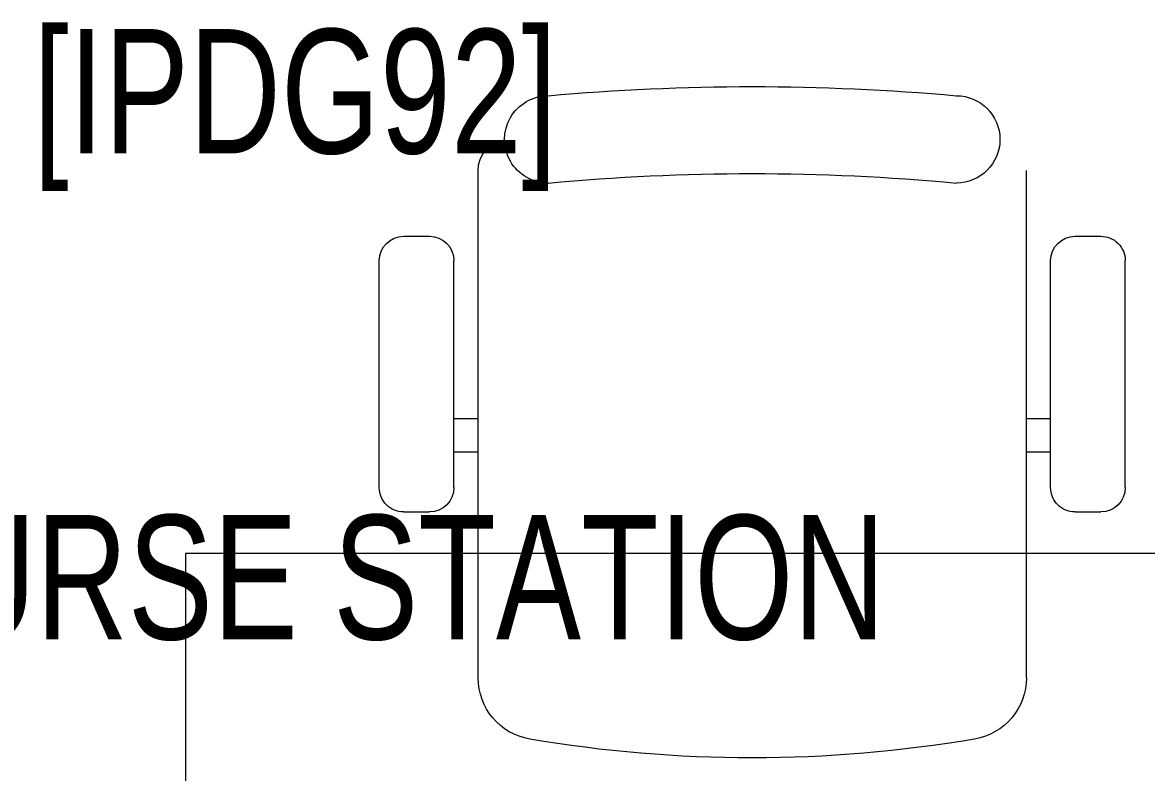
# Model space of a CAD drawing. Header units: metres. Extents: x 75097 to 220695, y -1557923 to -1361206.
# Drawn here: x 139990 to 140894, y -1429519 to -1428915 of the extents above; entities that cross this region are included whole.
import ezdxf

# ---------------------------------------------------------------- set-up
doc = ezdxf.new("R2010")
doc.units = ezdxf.units.M
doc.layers.get('0').update_dxf_attribs({"lineweight": 0})
for name, color, linetype, lineweight in [('A-100 - Copy$0$72_EGR_BASE_TEXT', 8, 'Continuous', 0), ('A-100 - Copy$0$Medical Equipment and Furniture', 8, 'Continuous', 0), ('A-100 - Copy$0$NEW', 8, 'Continuous', 5)]:
    doc.layers.add(name, color=color, linetype=linetype, lineweight=lineweight)
doc.styles.add('A-100 - Copy$0$X3G_ENTITY_2587EA', font='swisscl.ttf', dxfattribs={"height": 200})

# ---------------------------------------------------------------- blocks, each defined once
blk = doc.blocks.new('*X81')
for p, q in [((5, 3), (5, 3)), ((5, 3), (5, 3)), ((5, 3), (5, 3)), ((5, 3), (5, 3)), ((5, 3), (5, 3)), ((5, 3), (5, 3)), ((5, 3), (5, 3)), ((5, 3), (5, 3)), ((5, 3), (5, 3)), ((5, 3), (5, 3)), ((5, 3), (5, 3)), ((5, 3), (5, 3)), ((5, 3), (5, 3)), ((5, 3), (5, 3)), ((5, 3), (5, 3)), ((5, 3), (5, 3)), ((5, 3), (5, 3)), ((5, 3), (5, 3)), ((5, 3), (5, 3)), ((5, 3), (5, 3)), ((5, 3), (5, 3)), ((5, 3), (5, 3)), ((5, 3), (5, 3)), ((5, 3), (5, 3)), ((5, 3), (5, 3)), ((5, 3), (5, 3)), ((5, 3), (5, 3)), ((5, 3), (5, 3)), ((5, 3), (5, 3)), ((5, 3), (5, 3)), ((5, 3), (5, 3)), ((5, 3), (5, 3)), ((5, 3), (5, 3)), ((5, 3), (5, 3)), ((5, 3), (5, 3)), ((5, 3), (5, 3)), ((5, 3), (5, 3)), ((5, 3), (5, 3)), ((5, 3), (5, 3)), ((5, 3), (5, 3)), ((5, 3), (5, 3)), ((5, 3), (5, 3)), ((5, 3), (5, 3)), ((5, 3), (5, 3)), ((5, 3), (5, 3)), ((5, 3), (5, 3)), ((5, 3), (5, 3)), ((5, 3), (5, 3)), ((5, 3), (5, 3)), ((5, 3), (5, 3)), ((5, 3), (5, 3)), ((5, 3), (5, 3)), ((5, 3), (5, 3)), ((5, 3), (5, 3)), ((5, 3), (5, 3)), ((5, 3), (5, 3)), ((5, 3), (5, 3)), ((5, 3), (5, 3)), ((5, 3), (5, 3)), ((5, 3), (5, 3)), ((5, 3), (5, 3)), ((5, 3), (5, 3)), ((5, 3), (5, 3)), ((5, 3), (5, 3)), ((5, 3), (5, 3)), ((5, 3), (5, 3)), ((6, 3), (5, 3)), ((5, 3), (5, 3)), ((6, 3), (5, 3)), ((5, 3), (5, 3)), ((6, 3), (5, 3)), ((5, 3), (5, 3)), ((6, 3), (5, 3)), ((5, 3), (5, 3)), ((5, 3), (5, 3)), ((5, 3), (5, 3)), ((5, 3), (5, 3)), ((5, 3), (5, 3)), ((5, 3), (5, 3)), ((5, 3), (5, 3)), ((5, 3), (5, 3)), ((5, 3), (5, 3)), ((5, 3), (5, 3)), ((5, 3), (5, 3)), ((5, 3), (5, 3)), ((5, 3), (5, 3)), ((5, 3), (5, 3)), ((5, 3), (5, 3)), ((5, 3), (5, 3)), ((5, 3), (5, 3)), ((5, 3), (5, 3)), ((5, 3), (5, 3)), ((5, 3), (5, 3)), ((5, 3), (5, 3)), ((5, 3), (5, 3)), ((5, 3), (5, 3)), ((6, 3), (6, 3)), ((6, 3), (6, 3)), ((6, 3), (6, 3)), ((6, 3), (6, 3)), ((6, 3), (6, 3)), ((6, 3), (6, 3)), ((6, 3), (6, 3)), ((6, 3), (6, 3)), ((6, 3), (6, 3)), ((6, 3), (6, 3)), ((6, 3), (6, 3)), ((6, 3), (6, 3)), ((6, 3), (6, 3)), ((6, 3), (6, 3)), ((6, 3), (6, 3)), ((6, 3), (6, 3)), ((6, 3), (6, 3)), ((6, 3), (6, 3)), ((6, 3), (6, 3)), ((6, 3), (6, 3)), ((6, 3), (6, 3)), ((6, 3), (6, 3)), ((6, 3), (6, 3)), ((6, 3), (6, 3)), ((6, 3), (6, 3)), ((6, 3), (6, 3)), ((6, 3), (6, 3)), ((6, 3), (6, 3)), ((6, 3), (6, 3)), ((6, 3), (6, 3)), ((6, 3), (6, 3)), ((6, 3), (6, 3)), ((6, 3), (6, 3)), ((6, 3), (6, 3)), ((6, 3), (6, 3)), ((6, 3), (6, 3)), ((6, 3), (6, 3)), ((6, 3), (6, 3)), ((6, 3), (6, 3)), ((6, 3), (6, 3)), ((6, 3), (6, 3)), ((6, 3), (6, 3)), ((6, 3), (6, 3)), ((6, 3), (6, 3)), ((6, 3), (6, 3)), ((6, 3), (6, 3)), ((6, 3), (6, 3)), ((6, 3), (6, 3)), ((6, 3), (6, 3)), ((6, 3), (6, 3)), ((6, 3), (6, 3)), ((6, 3), (6, 3)), ((6, 3), (6, 3)), ((6, 3), (6, 3)), ((6, 3), (6, 3)), ((6, 3), (6, 3)), ((6, 3), (6, 3)), ((6, 3), (6, 3)), ((6, 3), (6, 3)), ((6, 3), (6, 3)), ((6, 3), (6, 3)), ((6, 3), (6, 3)), ((6, 3), (6, 3)), ((6, 3), (6, 3)), ((6, 3), (6, 3)), ((6, 3), (6, 3)), ((6, 3), (6, 3)), ((6, 3), (6, 3)), ((6, 3), (6, 3)), ((6, 3), (6, 3)), ((6, 3), (6, 3)), ((6, 3), (6, 3)), ((6, 3), (6, 3)), ((6, 3), (6, 3)), ((6, 3), (6, 3)), ((6, 3), (6, 3)), ((6, 3), (6, 3)), ((6, 3), (6, 3)), ((6, 3), (6, 3)), ((6, 3), (6, 3)), ((6, 3), (6, 3)), ((6, 3), (6, 3)), ((6, 3), (6, 3)), ((6, 3), (6, 3)), ((6, 3), (6, 3)), ((6, 3), (6, 3)), ((6, 3), (6, 3)), ((6, 3), (6, 3)), ((6, 3), (6, 3)), ((6, 3), (6, 3)), ((6, 3), (6, 3)), ((6, 3), (6, 3)), ((6, 3), (6, 3)), ((6, 3), (6, 3)), ((6, 3), (6, 3)), ((6, 3), (6, 3)), ((6, 3), (6, 3)), ((6, 3), (6, 3)), ((6, 3), (6, 3)), ((6, 3), (6, 3)), ((6, 3), (6, 3)), ((6, 3), (6, 3)), ((6, 3), (6, 3)), ((6, 3), (6, 3)), ((6, 3), (6, 3)), ((6, 3), (6, 3)), ((6, 3), (6, 3)), ((6, 3), (6, 3)), ((6, 3), (6, 3)), ((6, 3), (6, 3)), ((6, 3), (6, 3)), ((6, 3), (6, 3)), ((6, 3), (6, 3)), ((6, 3), (6, 3)), ((6, 3), (6, 3)), ((6, 3), (6, 3)), ((6, 3), (6, 3)), ((6, 3), (6, 3)), ((6, 3), (6, 3)), ((6, 3), (6, 3)), ((6, 3), (6, 3)), ((6, 3), (6, 3)), ((6, 3), (6, 3)), ((6, 3), (6, 3)), ((6, 3), (6, 3)), ((6, 3), (6, 3)), ((6, 3), (6, 3)), ((6, 3), (6, 3)), ((6, 3), (6, 3)), ((6, 3), (6, 3)), ((6, 3), (6, 3)), ((6, 3), (6, 3)), ((6, 3), (6, 3)), ((6, 3), (6, 3)), ((6, 3), (6, 3)), ((6, 3), (6, 3)), ((6, 3), (6, 3)), ((6, 3), (6, 3)), ((6, 3), (6, 3)), ((6, 3), (6, 3)), ((6, 3), (6, 3)), ((6, 3), (6, 3)), ((6, 3), (6, 3)), ((6, 3), (6, 3)), ((6, 3), (6, 3)), ((6, 3), (6, 3)), ((6, 3), (6, 3)), ((6, 3), (6, 3)), ((6, 3), (6, 3)), ((6, 3), (6, 3)), ((6, 3), (6, 3)), ((6, 3), (6, 3)), ((6, 3), (6, 3)), ((6, 3), (6, 3)), ((6, 3), (6, 3)), ((6, 3), (6, 3)), ((6, 3), (6, 3)), ((6, 3), (6, 3)), ((6, 3), (6, 3)), ((6, 3), (6, 3)), ((6, 3), (6, 3)), ((6, 3), (6, 3)), ((6, 3), (6, 3)), ((6, 3), (6, 3)), ((6, 3), (6, 3)), ((6, 3), (6, 3)), ((6, 3), (6, 3)), ((6, 3), (6, 3)), ((6, 3), (6, 3)), ((6, 3), (6, 3)), ((6, 3), (6, 3)), ((6, 3), (6, 3)), ((6, 3), (6, 3)), ((6, 3), (6, 3)), ((6, 3), (6, 3)), ((6, 3), (6, 3)), ((6, 3), (6, 3)), ((6, 3), (6, 3)), ((6, 3), (6, 3)), ((6, 3), (6, 3)), ((6, 3), (6, 3)), ((6, 3), (6, 3)), ((6, 3), (6, 3)), ((6, 3), (6, 3)), ((6, 3), (6, 3)), ((6, 3), (6, 3)), ((6, 3), (6, 3)), ((6, 3), (6, 3)), ((6, 3), (6, 3)), ((6, 3), (6, 3)), ((6, 3), (6, 3)), ((6, 3), (6, 3)), ((6, 3), (6, 3)), ((6, 3), (6, 3)), ((6, 3), (6, 3)), ((6, 3), (6, 3)), ((6, 3), (6, 3)), ((6, 3), (6, 3)), ((6, 3), (6, 3)), ((6, 3), (6, 3)), ((6, 3), (6, 3)), ((6, 3), (6, 3)), ((6, 3), (6, 3)), ((6, 3), (6, 3)), ((6, 3), (5, 3)), ((6, 3), (5, 3)), ((6, 3), (5, 3)), ((6, 3), (5, 3)), ((6, 3), (5, 3)), ((6, 3), (6, 3)), ((6, 3), (6, 3)), ((6, 3), (6, 3)), ((6, 3), (6, 3)), ((6, 3), (6, 3)), ((6, 3), (6, 3)), ((6, 3), (6, 3)), ((6, 3), (6, 3)), ((6, 3), (6, 3)), ((6, 3), (6, 3)), ((6, 3), (6, 3)), ((6, 3), (6, 3)), ((6, 3), (6, 3)), ((6, 3), (6, 3)), ((6, 3), (6, 3)), ((6, 3), (6, 3)), ((6, 3), (6, 3)), ((6, 3), (6, 3)), ((6, 3), (6, 3)), ((6, 3), (6, 3)), ((6, 3), (6, 3)), ((6, 3), (6, 3)), ((6, 3), (6, 3)), ((6, 3), (6, 3)), ((6, 3), (6, 3)), ((6, 3), (6, 3)), ((6, 3), (6, 3)), ((6, 3), (6, 3)), ((6, 3), (6, 3)), ((6, 3), (6, 3)), ((6, 3), (6, 3)), ((6, 3), (6, 3)), ((6, 3), (6, 3)), ((6, 3), (6, 3)), ((6, 3), (6, 3)), ((6, 3), (6, 3)), ((6, 3), (6, 3)), ((6, 3), (6, 3)), ((6, 3), (6, 3)), ((6, 3), (6, 3)), ((6, 3), (6, 3)), ((6, 3), (6, 3)), ((6, 3), (6, 3)), ((6, 3), (6, 3)), ((6, 3), (6, 3)), ((6, 3), (6, 3)), ((6, 3), (6, 3)), ((6, 3), (6, 3)), ((6, 3), (6, 3)), ((6, 3), (6, 3)), ((6, 3), (6, 3)), ((6, 3), (6, 3)), ((6, 3), (6, 3)), ((6, 3), (6, 3)), ((6, 3), (6, 3)), ((6, 3), (6, 3)), ((6, 3), (6, 3)), ((6, 3), (6, 3)), ((6, 3), (6, 3)), ((6, 3), (6, 3)), ((6, 3), (6, 3)), ((6, 3), (6, 3)), ((6, 3), (6, 3)), ((6, 3), (6, 3)), ((6, 3), (6, 3)), ((6, 3), (6, 3)), ((6, 3), (6, 3)), ((6, 3), (6, 3)), ((6, 3), (6, 3)), ((6, 3), (6, 3)), ((6, 3), (6, 3)), ((6, 3), (6, 3)), ((6, 3), (6, 3)), ((6, 3), (6, 3)), ((6, 3), (6, 3)), ((6, 3), (6, 3)), ((6, 3), (6, 3)), ((6, 3), (6, 3)), ((6, 3), (6, 3)), ((6, 3), (6, 3)), ((6, 3), (6, 3)), ((6, 3), (6, 3)), ((6, 3), (6, 3)), ((6, 3), (6, 3)), ((6, 3), (6, 3)), ((6, 3), (6, 3)), ((6, 3), (6, 3)), ((6, 3), (6, 3)), ((6, 3), (6, 3)), ((6, 3), (6, 3)), ((6, 3), (6, 3)), ((6, 3), (6, 3)), ((6, 3), (6, 3)), ((6, 3), (6, 3)), ((6, 3), (6, 3)), ((6, 3), (6, 3)), ((6, 3), (6, 3)), ((6, 3), (6, 3)), ((6, 3), (6, 3)), ((6, 3), (6, 3)), ((6, 3), (6, 3)), ((6, 3), (6, 3)), ((6, 3), (6, 3)), ((6, 3), (6, 3)), ((6, 3), (6, 3)), ((6, 3), (6, 3)), ((6, 3), (6, 3)), ((6, 3), (6, 3)), ((6, 3), (6, 3)), ((6, 3), (6, 3)), ((6, 3), (6, 3)), ((6, 3), (6, 3)), ((6, 3), (6, 3)), ((6, 3), (6, 3)), ((6, 3), (6, 3)), ((6, 3), (6, 3)), ((6, 3), (6, 3)), ((6, 3), (6, 3)), ((6, 3), (6, 3)), ((6, 3), (6, 3)), ((6, 3), (6, 3)), ((6, 3), (6, 3)), ((6, 3), (6, 3)), ((6, 3), (6, 3)), ((6, 3), (6, 3)), ((6, 3), (6, 3)), ((6, 3), (6, 3)), ((6, 3), (6, 3)), ((6, 3), (6, 3)), ((6, 3), (6, 3)), ((6, 3), (6, 3)), ((6, 3), (6, 3)), ((6, 3), (6, 3)), ((6, 3), (6, 3)), ((6, 3), (6, 3)), ((6, 3), (6, 3)), ((6, 3), (6, 3)), ((6, 3), (6, 3)), ((6, 3), (6, 3)), ((6, 3), (6, 3)), ((6, 3), (6, 3)), ((6, 3), (6, 3)), ((6, 3), (6, 3)), ((6, 3), (6, 3)), ((6, 3), (6, 3)), ((6, 3), (6, 3)), ((6, 3), (6, 3)), ((6, 3), (6, 3)), ((6, 3), (6, 3)), ((6, 3), (6, 3)), ((6, 3), (6, 3)), ((6, 3), (6, 3)), ((6, 3), (6, 3)), ((6, 3), (6, 3)), ((6, 3), (6, 3)), ((6, 3), (6, 3)), ((6, 3), (6, 3)), ((6, 3), (6, 3)), ((6, 3), (6, 3)), ((6, 3), (6, 3)), ((6, 3), (6, 3)), ((6, 3), (6, 3)), ((6, 3), (6, 3)), ((6, 3), (6, 3)), ((6, 3), (6, 3)), ((6, 3), (6, 3)), ((6, 3), (6, 3)), ((6, 3), (6, 3)), ((6, 3), (6, 3)), ((6, 3), (6, 3)), ((6, 3), (6, 3)), ((6, 3), (6, 3)), ((6, 3), (6, 3)), ((6, 3), (6, 3)), ((6, 3), (6, 3)), ((6, 3), (6, 3)), ((6, 3), (6, 3)), ((6, 3), (6, 3)), ((6, 3), (6, 3)), ((6, 3), (6, 3)), ((6, 3), (6, 3)), ((6, 3), (6, 3)), ((6, 3), (6, 3)), ((6, 3), (6, 3)), ((6, 3), (6, 3)), ((6, 3), (6, 3)), ((6, 3), (6, 3)), ((6, 3), (6, 3)), ((6, 3), (6, 3)), ((6, 3), (6, 3)), ((6, 3), (6, 3)), ((6, 3), (6, 3)), ((6, 3), (6, 3)), ((6, 3), (6, 3)), ((6, 3), (6, 3)), ((6, 3), (6, 3)), ((6, 3), (6, 3)), ((6, 3), (6, 3)), ((6, 3), (6, 3)), ((6, 3), (6, 3)), ((6, 3), (6, 3)), ((6, 3), (6, 3)), ((6, 3), (6, 3)), ((6, 3), (6, 3)), ((6, 3), (6, 3)), ((6, 3), (6, 3)), ((6, 3), (6, 3)), ((6, 3), (6, 3)), ((6, 3), (6, 3)), ((6, 3), (6, 3)), ((6, 3), (6, 3)), ((6, 3), (6, 3)), ((6, 3), (6, 3)), ((6, 3), (6, 3)), ((6, 3), (6, 3)), ((6, 3), (6, 3)), ((6, 3), (6, 3)), ((6, 3), (6, 3)), ((6, 3), (6, 3)), ((6, 3), (6, 3)), ((6, 3), (6, 3)), ((6, 3), (6, 3)), ((6, 3), (6, 3)), ((6, 3), (6, 3)), ((6, 3), (6, 3)), ((6, 3), (6, 3)), ((6, 3), (6, 3)), ((6, 3), (6, 3)), ((6, 3), (6, 3)), ((6, 3), (6, 3)), ((6, 3), (6, 3)), ((6, 3), (6, 3)), ((6, 3), (6, 3)), ((6, 3), (6, 3)), ((6, 3), (6, 3)), ((6, 3), (6, 3)), ((6, 3), (6, 3)), ((6, 3), (6, 3)), ((6, 3), (6, 3)), ((6, 3), (6, 3)), ((6, 3), (6, 3)), ((6, 3), (6, 3)), ((6, 3), (6, 3)), ((6, 3), (6, 3)), ((6, 3), (6, 3)), ((6, 3), (6, 3)), ((6, 3), (6, 3)), ((6, 3), (6, 3)), ((6, 3), (6, 3)), ((6, 3), (6, 3)), ((6, 3), (6, 3)), ((6, 3), (6, 3)), ((6, 3), (6, 3)), ((6, 3), (6, 3)), ((6, 3), (6, 3)), ((6, 3), (6, 3)), ((6, 3), (6, 3)), ((6, 3), (6, 3)), ((6, 3), (6, 3)), ((6, 3), (6, 3)), ((6, 3), (6, 3)), ((6, 3), (6, 3)), ((6, 3), (6, 3)), ((6, 3), (6, 3)), ((6, 3), (6, 3)), ((6, 3), (6, 3)), ((6, 3), (6, 3)), ((6, 3), (6, 3)), ((6, 3), (6, 3)), ((6, 3), (6, 3)), ((6, 3), (6, 3)), ((6, 3), (6, 3)), ((6, 3), (6, 3)), ((6, 3), (6, 3)), ((6, 3), (6, 3)), ((6, 3), (6, 3)), ((6, 3), (6, 3)), ((6, 3), (6, 3)), ((6, 3), (6, 3)), ((6, 3), (6, 3)), ((6, 3), (6, 3)), ((6, 3), (6, 3)), ((6, 3), (6, 3)), ((6, 3), (6, 3)), ((6, 3), (6, 3)), ((6, 3), (6, 3)), ((6, 3), (6, 3)), ((6, 3), (6, 3)), ((6, 3), (6, 3)), ((6, 3), (6, 3)), ((6, 3), (6, 3)), ((6, 3), (6, 3)), ((6, 3), (6, 3)), ((6, 3), (6, 3)), ((6, 3), (6, 3)), ((6, 3), (6, 3)), ((6, 3), (6, 3)), ((6, 3), (6, 3)), ((6, 3), (6, 3)), ((6, 3), (6, 3)), ((6, 3), (6, 3)), ((6, 3), (6, 3)), ((6, 3), (6, 3)), ((6, 3), (6, 3)), ((6, 3), (6, 3)), ((6, 3), (6, 3)), ((6, 3), (6, 3)), ((6, 3), (6, 3)), ((6, 3), (6, 3)), ((6, 3), (6, 3)), ((6, 3), (6, 3)), ((6, 3), (6, 3)), ((6, 3), (6, 3)), ((6, 3), (6, 3)), ((6, 3), (6, 3)), ((6, 3), (6, 3)), ((6, 3), (6, 3))]:
    blk.add_line(p, q)
blk = doc.blocks.new('*X82')
for p, q in [((13, 1), (13, 1)), ((13, 1), (13, 1)), ((13, 1), (13, 1)), ((13, 1), (13, 1)), ((13, 1), (13, 1)), ((13, 1), (13, 1)), ((13, 1), (13, 1)), ((13, 1), (13, 1)), ((13, 1), (13, 1)), ((13, 1), (13, 1)), ((13, 1), (13, 1)), ((13, 1), (13, 1)), ((13, 1), (13, 1)), ((13, 1), (13, 1)), ((13, 1), (13, 1)), ((13, 1), (14, 1)), ((13, 1), (14, 1)), ((13, 1), (14, 1)), ((13, 1), (13, 1)), ((13, 1), (13, 1)), ((13, 1), (13, 1)), ((13, 1), (13, 1)), ((13, 1), (13, 1)), ((13, 1), (13, 1)), ((13, 1), (13, 1)), ((13, 1), (13, 1)), ((13, 1), (13, 1)), ((13, 1), (13, 1)), ((13, 1), (13, 1)), ((13, 1), (13, 1)), ((13, 1), (13, 1)), ((13, 1), (13, 1)), ((13, 1), (13, 1)), ((13, 1), (13, 1)), ((13, 1), (13, 1)), ((13, 1), (13, 1)), ((13, 1), (13, 1)), ((13, 1), (13, 1)), ((13, 1), (13, 1)), ((13, 1), (13, 1)), ((13, 1), (13, 1)), ((13, 1), (13, 1)), ((13, 1), (13, 1)), ((13, 1), (13, 1)), ((13, 1), (13, 1)), ((13, 1), (13, 1)), ((13, 1), (13, 1)), ((13, 1), (13, 1)), ((13, 1), (13, 1)), ((13, 1), (13, 1)), ((13, 1), (13, 1)), ((13, 1), (13, 1)), ((13, 1), (13, 1)), ((13, 1), (13, 1)), ((13, 1), (13, 1)), ((13, 1), (13, 1)), ((13, 1), (13, 1)), ((13, 1), (13, 1)), ((13, 1), (13, 1)), ((13, 1), (13, 1)), ((13, 1), (13, 1)), ((13, 1), (13, 1)), ((13, 1), (13, 1)), ((13, 1), (13, 1)), ((13, 1), (13, 1)), ((13, 1), (13, 1)), ((13, 1), (13, 1)), ((13, 1), (13, 1)), ((13, 1), (13, 1)), ((13, 1), (13, 1)), ((13, 1), (13, 1)), ((13, 1), (13, 1)), ((13, 1), (13, 1)), ((13, 1), (13, 1)), ((13, 1), (13, 1)), ((13, 1), (13, 1)), ((13, 1), (13, 1)), ((13, 1), (13, 1)), ((13, 1), (13, 1)), ((13, 1), (13, 1)), ((13, 1), (13, 1)), ((13, 1), (13, 1)), ((13, 1), (13, 1)), ((13, 1), (13, 1)), ((13, 1), (13, 1)), ((13, 1), (13, 1)), ((13, 1), (13, 1)), ((13, 1), (13, 1)), ((13, 1), (13, 1)), ((13, 1), (13, 1)), ((13, 1), (13, 1)), ((13, 1), (13, 1)), ((13, 1), (13, 1)), ((13, 1), (13, 1)), ((13, 1), (13, 1)), ((13, 1), (13, 1)), ((13, 1), (13, 1)), ((13, 1), (13, 1)), ((13, 1), (13, 1)), ((13, 1), (13, 1)), ((13, 1), (13, 1)), ((13, 1), (13, 1)), ((13, 1), (13, 1)), ((13, 1), (13, 1)), ((13, 1), (13, 1)), ((13, 1), (13, 1)), ((13, 1), (13, 1)), ((13, 1), (13, 1)), ((13, 1), (13, 1)), ((13, 1), (13, 1)), ((13, 1), (13, 1)), ((13, 1), (13, 1)), ((13, 1), (13, 1)), ((13, 1), (13, 1)), ((13, 1), (13, 1)), ((13, 1), (13, 1)), ((13, 1), (13, 1)), ((13, 1), (13, 1)), ((13, 1), (13, 1)), ((13, 1), (13, 1)), ((13, 1), (13, 1)), ((13, 1), (13, 1)), ((13, 1), (13, 1)), ((13, 1), (14, 1)), ((13, 0), (13, 0)), ((13, 0), (13, 0)), ((13, 0), (13, 0)), ((13, 0), (13, 0)), ((13, 0), (13, 0)), ((13, 0), (13, 0)), ((13, 0), (13, 0)), ((13, 0), (13, 0)), ((13, 0), (13, 0)), ((13, 0), (13, 0)), ((13, 0), (13, 0)), ((13, 0), (13, 0)), ((13, 0), (13, 0)), ((13, 0), (13, 0)), ((13, 0), (13, 0)), ((13, 0), (13, 0)), ((13, 0), (13, 0)), ((13, 0), (13, 0)), ((13, 0), (13, 0)), ((13, 0), (13, 0)), ((13, 0), (13, 0)), ((13, 0), (13, 0)), ((13, 0), (13, 0)), ((13, 0), (13, 0)), ((13, 0), (13, 0)), ((13, 0), (13, 0)), ((13, 0), (13, 0)), ((13, 0), (13, 0)), ((13, 0), (13, 0)), ((13, 0), (13, 0)), ((13, 0), (13, 0)), ((13, 0), (13, 0)), ((13, 0), (13, 0)), ((13, 0), (13, 0)), ((13, 0), (13, 0)), ((13, 0), (13, 0)), ((13, 0), (13, 0)), ((13, 0), (13, 0)), ((13, 0), (13, 0)), ((13, 0), (13, 0)), ((13, 0), (13, 0)), ((13, 0), (13, 0)), ((13, 0), (13, 0)), ((13, 0), (13, 0)), ((13, 0), (13, 0)), ((13, 0), (13, 0)), ((13, 0), (13, 0)), ((13, 0), (13, 0)), ((13, 0), (14, 0)), ((13, 0), (14, 0)), ((13, 0), (13, 0)), ((13, 0), (14, 0)), ((14, 1), (14, 1)), ((14, 1), (14, 1)), ((14, 1), (14, 1)), ((14, 1), (14, 1)), ((14, 1), (14, 1)), ((14, 1), (14, 1)), ((14, 1), (14, 1)), ((14, 1), (14, 1)), ((14, 1), (14, 1)), ((14, 1), (14, 1)), ((14, 1), (14, 1)), ((14, 1), (14, 1)), ((14, 1), (14, 1)), ((14, 1), (14, 1)), ((14, 1), (14, 1)), ((14, 1), (14, 1)), ((14, 1), (14, 1)), ((14, 1), (14, 1)), ((14, 1), (14, 1)), ((14, 1), (14, 1)), ((14, 1), (14, 1)), ((14, 1), (14, 1)), ((14, 1), (14, 1)), ((14, 1), (14, 1)), ((14, 1), (14, 1)), ((14, 1), (14, 1)), ((14, 1), (14, 1)), ((14, 1), (14, 1)), ((14, 1), (14, 1)), ((14, 1), (14, 1)), ((14, 1), (14, 1)), ((14, 1), (14, 1)), ((14, 1), (14, 1)), ((14, 1), (14, 1)), ((14, 1), (14, 1)), ((14, 1), (14, 1)), ((14, 1), (14, 1)), ((14, 1), (14, 1)), ((14, 1), (14, 1)), ((14, 1), (14, 1)), ((14, 1), (14, 1)), ((14, 1), (14, 1)), ((14, 1), (14, 1)), ((14, 1), (14, 1)), ((14, 1), (14, 1)), ((14, 1), (14, 1)), ((14, 1), (14, 1)), ((14, 1), (14, 1)), ((14, 1), (14, 1)), ((14, 1), (14, 1)), ((14, 1), (14, 1)), ((14, 1), (14, 1)), ((14, 1), (14, 1)), ((14, 1), (14, 1)), ((14, 1), (14, 1)), ((14, 1), (14, 1)), ((14, 1), (14, 1)), ((14, 1), (14, 1)), ((14, 1), (14, 1)), ((14, 1), (14, 1)), ((14, 1), (14, 1)), ((14, 1), (14, 1)), ((14, 1), (14, 1)), ((14, 1), (14, 1)), ((14, 1), (14, 1)), ((14, 1), (14, 1)), ((14, 1), (14, 1)), ((14, 1), (14, 1)), ((14, 1), (14, 1)), ((14, 1), (14, 1)), ((14, 1), (14, 1)), ((14, 1), (14, 1)), ((14, 1), (14, 1)), ((14, 1), (14, 1)), ((14, 1), (14, 1)), ((14, 1), (14, 1)), ((14, 1), (14, 1)), ((14, 1), (14, 1)), ((14, 1), (14, 1)), ((14, 1), (14, 1)), ((14, 1), (14, 1)), ((14, 1), (14, 1)), ((14, 1), (14, 1)), ((14, 1), (14, 1)), ((14, 1), (14, 1)), ((14, 1), (14, 1)), ((14, 1), (14, 1)), ((14, 1), (14, 1)), ((14, 1), (14, 1)), ((14, 1), (14, 1)), ((14, 1), (14, 1)), ((14, 1), (14, 1)), ((14, 1), (14, 1)), ((14, 1), (14, 1)), ((14, 0), (14, 0)), ((14, 0), (14, 0)), ((14, 0), (14, 0)), ((14, 0), (14, 0)), ((14, 0), (14, 0)), ((14, 0), (14, 0)), ((14, 0), (14, 0)), ((14, 0), (14, 0)), ((14, 0), (14, 0)), ((14, 0), (14, 0)), ((14, 0), (14, 0)), ((14, 0), (14, 0)), ((14, 0), (14, 0)), ((14, 0), (14, 0)), ((14, 0), (14, 0)), ((14, 0), (14, 0)), ((14, 0), (14, 0)), ((14, 0), (14, 0)), ((14, 0), (14, 0)), ((14, 0), (14, 0)), ((14, 0), (14, 0)), ((14, 0), (14, 0)), ((14, 0), (14, 0)), ((14, 0), (14, 0)), ((14, 0), (14, 0)), ((14, 0), (14, 0)), ((14, 0), (14, 0)), ((14, 0), (14, 0)), ((14, 0), (14, 0)), ((14, 0), (14, 0)), ((14, 0), (14, 0)), ((14, 0), (14, 0)), ((14, 0), (14, 0)), ((14, 0), (14, 0)), ((14, 0), (14, 0)), ((14, 0), (14, 0)), ((14, 0), (14, 0)), ((14, 0), (14, 0)), ((14, 0), (14, 0)), ((14, 0), (14, 0)), ((14, 0), (14, 0)), ((14, 0), (14, 0)), ((14, 0), (14, 0)), ((14, 0), (14, 0)), ((14, 0), (14, 0)), ((14, 0), (14, 0)), ((14, 0), (14, 0)), ((14, 0), (14, 0)), ((13, 0), (13, 0)), ((13, 0), (14, 0)), ((13, 0), (13, 0)), ((13, 0), (14, 0)), ((13, 0), (13, 0)), ((13, 0), (14, 0)), ((13, 0), (13, 0)), ((13, 0), (13, 0)), ((13, 0), (13, 0)), ((13, 0), (13, 0)), ((13, 0), (14, 0)), ((13, 0), (13, 0)), ((13, 0), (14, 0)), ((13, 0), (13, 0)), ((13, 0), (14, 0)), ((13, 0), (13, 0)), ((13, 0), (14, 0)), ((13, 0), (13, 0)), ((13, 0), (14, 0)), ((13, 0), (13, 0)), ((13, 0), (14, 0)), ((13, 0), (13, 0)), ((13, 0), (14, 0)), ((13, 0), (13, 0)), ((13, 0), (13, 0)), ((13, 0), (13, 0)), ((13, 0), (14, 0)), ((13, 0), (13, 0)), ((13, 0), (14, 0)), ((13, 0), (13, 0)), ((13, 0), (14, 0)), ((13, 0), (13, 0)), ((13, 0), (14, 0)), ((13, 0), (13, 0)), ((13, 0), (13, 0)), ((13, 0), (13, 0)), ((13, 0), (13, 0)), ((13, 0), (13, 0)), ((13, 0), (13, 0)), ((13, 0), (13, 0)), ((13, 0), (13, 0)), ((13, 0), (13, 0)), ((13, 0), (13, 0)), ((13, 0), (13, 0)), ((13, 0), (13, 0)), ((13, 0), (13, 0)), ((13, 0), (13, 0)), ((13, 0), (13, 0)), ((13, 0), (13, 0)), ((13, 0), (13, 0)), ((13, 0), (13, 0)), ((13, 0), (13, 0)), ((13, 0), (13, 0)), ((13, 0), (13, 0)), ((13, 0), (13, 0)), ((13, 0), (13, 0)), ((13, 0), (13, 0)), ((13, 0), (13, 0)), ((13, 0), (13, 0)), ((13, 0), (13, 0)), ((13, 0), (13, 0)), ((13, 0), (13, 0)), ((13, 0), (13, 0)), ((13, 0), (13, 0)), ((13, -1), (13, -1)), ((13, -1), (13, -1)), ((13, -1), (13, -1)), ((13, -1), (13, -1)), ((13, -1), (13, -1)), ((13, -1), (14, -1)), ((13, -1), (13, -1)), ((14, 0), (14, 0)), ((14, 0), (14, 0)), ((14, 0), (14, 0)), ((14, 0), (14, 0)), ((14, 0), (14, 0)), ((14, 0), (14, 0)), ((14, 0), (14, 0)), ((14, 0), (14, 0)), ((14, 0), (14, 0)), ((14, 0), (14, 0)), ((14, 0), (14, 0)), ((14, 0), (14, 0)), ((14, 0), (14, 0)), ((14, 0), (14, 0)), ((14, 0), (14, 0)), ((13, 0), (14, 0)), ((14, 0), (14, 0)), ((14, 0), (14, 0)), ((14, 0), (14, 0)), ((14, 0), (14, 0)), ((14, 0), (14, 0)), ((14, 0), (14, 0)), ((14, 0), (14, 0)), ((14, 0), (14, 0)), ((14, 0), (14, 0)), ((14, 0), (14, 0)), ((14, 0), (14, 0)), ((14, 0), (14, 0)), ((14, 0), (14, 0)), ((14, 0), (14, 0)), ((14, 0), (14, 0)), ((14, 0), (14, 0)), ((14, 0), (14, 0)), ((14, 0), (14, 0)), ((14, 0), (14, 0)), ((14, 0), (14, 0)), ((14, 0), (14, 0)), ((14, 0), (14, 0)), ((14, 0), (14, 0)), ((14, 0), (14, 0)), ((14, 0), (14, 0)), ((14, 0), (14, 0)), ((14, 0), (14, 0)), ((14, 0), (14, 0)), ((14, 0), (14, 0)), ((14, 0), (14, 0)), ((14, 0), (14, 0)), ((14, 0), (14, 0)), ((14, 0), (14, 0)), ((14, 0), (14, 0)), ((14, -1), (14, -1)), ((14, -1), (14, -1)), ((14, -1), (14, -1)), ((14, -1), (14, -1)), ((14, -1), (14, -1))]:
    blk.add_line(p, q)
blk = doc.blocks.new('A-100 - Copy$0$GF21018-P')
for p, q in [((-0.2207, 0.47563), (-0.2207, 0.0675)), ((0.22049, 0.47563), (0.22049, 0.0675)), ((-0.2806, 0.34221), (-0.25983, 0.34221)), ((0.25963, 0.34221), (0.2804, 0.34221)), ((-0.30021, 0.32259), (-0.30021, 0.14)), ((-0.24021, 0.32259), (-0.24021, 0.14)), ((0.24001, 0.32259), (0.24001, 0.14)), ((0.30001, 0.32259), (0.30001, 0.14)), ((-0.24021, 0.29372), (-0.2207, 0.29372)), ((0.22049, 0.29372), (0.24001, 0.29372)), ((-0.24021, 0.26708), (-0.2207, 0.26708)), ((0.22049, 0.26708), (0.24001, 0.26708)), ((-0.2806, 0.12039), (-0.25983, 0.12039)), ((0.25963, 0.12039), (0.2804, 0.12039))]:
    blk.add_line(p, q)
for points in [[(0.24001, 0.29372), (0.24001, 0.29372), (0.24001, 0.29372), (0.24001, 0.29372), (0.24001, 0.29372), (0.24001, 0.29372), (0.24001, 0.29372), (0.24001, 0.29372), (0.24001, 0.29372), (0.24001, 0.29372), (0.24001, 0.29372), (0.24001, 0.29372), (0.24001, 0.29372), (0.24001, 0.29372), (0.24001, 0.29372), (0.24001, 0.29372), (0.24001, 0.29372), (0.24001, 0.29372), (0.24001, 0.29372), (0.24001, 0.29372), (0.24001, 0.29372), (0.24001, 0.29372), (0.24001, 0.29372), (0.24001, 0.29372), (0.24001, 0.29372), (0.24001, 0.29372), (0.24001, 0.29372), (0.24001, 0.29372), (0.24001, 0.29372), (0.24001, 0.29372), (0.24001, 0.29372), (0.24001, 0.29372), (0.24001, 0.29372), (0.24001, 0.29372), (0.24001, 0.29372), (0.24001, 0.29372), (0.24001, 0.29372), (0.24001, 0.29372), (0.24001, 0.29372), (0.24001, 0.29372), (0.24001, 0.29372), (0.24001, 0.29372), (0.24001, 0.29372), (0.24001, 0.29372), (0.24001, 0.29372), (0.24001, 0.29372), (0.24001, 0.29372), (0.24001, 0.29372), (0.24001, 0.29372), (0.24001, 0.29372), (0.24001, 0.29372), (0.24001, 0.29372), (0.24001, 0.29372), (0.24001, 0.29372), (0.24001, 0.29372), (0.24001, 0.29372), (0.24001, 0.29372), (0.24001, 0.29372), (0.24001, 0.29372), (0.24001, 0.29372), (0.24001, 0.29372), (0.24001, 0.29372), (0.24001, 0.29372), (0.24001, 0.29372), (0.24001, 0.29372), (0.24001, 0.29372), (0.24001, 0.29372), (0.24001, 0.29372), (0.24001, 0.29372), (0.24001, 0.29372), (0.24001, 0.29372), (0.24001, 0.29372), (0.24001, 0.29372), (0.24001, 0.29372), (0.24001, 0.29372), (0.24001, 0.29372), (0.24001, 0.29372), (0.24001, 0.29372), (0.24001, 0.29372), (0.24001, 0.29372), (0.24001, 0.29372), (0.24001, 0.29372), (0.24001, 0.29372), (0.24001, 0.29372), (0.24001, 0.29372), (0.24001, 0.29372), (0.24001, 0.29372), (0.24001, 0.29372), (0.24001, 0.29372), (0.24001, 0.29372), (0.24001, 0.29372), (0.24001, 0.29372), (0.24001, 0.29372), (0.24001, 0.29372), (0.24001, 0.29372), (0.24001, 0.29372), (0.24001, 0.29372), (0.24001, 0.29372), (0.24001, 0.29372), (0.24001, 0.29372), (0.24001, 0.29372), (0.24001, 0.29372), (0.24001, 0.29372), (0.24001, 0.29372), (0.24001, 0.29372), (0.24001, 0.29372), (0.24001, 0.29372), (0.24001, 0.29372), (0.24001, 0.29372), (0.24001, 0.29372), (0.24001, 0.29372), (0.24001, 0.29372), (0.24001, 0.29372), (0.24001, 0.29372), (0.24001, 0.29372), (0.24001, 0.29372), (0.24001, 0.29372), (0.24001, 0.29372), (0.24001, 0.29372), (0.24001, 0.29372), (0.24001, 0.29372), (0.24001, 0.29372), (0.24001, 0.29372), (0.24001, 0.29372), (0.24001, 0.29372), (0.24001, 0.29372), (0.24001, 0.29372), (0.24001, 0.29372), (0.24001, 0.29372), (0.24001, 0.29372), (0.24001, 0.29372), (0.24001, 0.29372), (0.24001, 0.29372), (0.24001, 0.29372), (0.24001, 0.29372), (0.24001, 0.29372), (0.24001, 0.29372), (0.24001, 0.29372), (0.24001, 0.29372), (0.24001, 0.29372), (0.24001, 0.29372), (0.24001, 0.29372), (0.24001, 0.29372), (0.24001, 0.29372), (0.24001, 0.29372), (0.24001, 0.29372), (0.24001, 0.29372), (0.24001, 0.29372), (0.24001, 0.29372), (0.24001, 0.29372), (0.24001, 0.29372), (0.24001, 0.29372), (0.24001, 0.29372), (0.24001, 0.29372), (0.24001, 0.29372), (0.24001, 0.29372), (0.24001, 0.29372), (0.24001, 0.29372), (0.24001, 0.29372), (0.24001, 0.29372), (0.24001, 0.29372), (0.24001, 0.29372), (0.24001, 0.29372), (0.24001, 0.29372), (0.24001, 0.29372), (0.24001, 0.29372), (0.24001, 0.29372), (0.24001, 0.29372), (0.24001, 0.29372), (0.24001, 0.29372), (0.24001, 0.29372), (0.24001, 0.29372), (0.24001, 0.29372), (0.24001, 0.29372), (0.24001, 0.29372), (0.24001, 0.29372), (0.24001, 0.29372), (0.24001, 0.29372), (0.24001, 0.29372), (0.24001, 0.29372), (0.24001, 0.29372), (0.24001, 0.29372), (0.24001, 0.29372), (0.24001, 0.29372), (0.24001, 0.29372), (0.24001, 0.29372), (0.24001, 0.29372), (0.24001, 0.29372), (0.24001, 0.29372), (0.24001, 0.29372), (0.24001, 0.29372), (0.24001, 0.29372), (0.24001, 0.29372), (0.24001, 0.29372), (0.24001, 0.29372), (0.24001, 0.29372), (0.24001, 0.29372), (0.24001, 0.29372), (0.24001, 0.29372), (0.24001, 0.29372), (0.24001, 0.29372), (0.24001, 0.29372), (0.24001, 0.29372), (0.24001, 0.29372), (0.24001, 0.29372), (0.24001, 0.29372), (0.24001, 0.29372), (0.24001, 0.29372), (0.24001, 0.29372), (0.24001, 0.29372), (0.24001, 0.29372), (0.24001, 0.29372), (0.24001, 0.29372), (0.24001, 0.29372), (0.24001, 0.29372), (0.24001, 0.29372), (0.24001, 0.29372), (0.24001, 0.29372), (0.24001, 0.29372), (0.24001, 0.29372), (0.24001, 0.29372), (0.24001, 0.29372), (0.24001, 0.29372), (0.24001, 0.29372), (0.24001, 0.29372), (0.24001, 0.29372), (0.24001, 0.29372), (0.24001, 0.29372), (0.24001, 0.29372), (0.24001, 0.29372), (0.24001, 0.29372), (0.24001, 0.29372), (0.24001, 0.29372), (0.24001, 0.29372), (0.24001, 0.29372), (0.24001, 0.29372), (0.24001, 0.29372), (0.24001, 0.29372), (0.24001, 0.29372), (0.24001, 0.29372), (0.24001, 0.29372), (0.24001, 0.29372), (0.24001, 0.29372), (0.24001, 0.29372), (0.24001, 0.29372), (0.24001, 0.29372), (0.24001, 0.29372), (0.24001, 0.29372), (0.24001, 0.29372), (0.24001, 0.29372), (0.24001, 0.29372), (0.24001, 0.29372), (0.24001, 0.29372), (0.24001, 0.29372), (0.24001, 0.29372), (0.24001, 0.29372), (0.24001, 0.29372), (0.24001, 0.29372), (0.24001, 0.29372), (0.24001, 0.29372), (0.24001, 0.29372), (0.24001, 0.29372), (0.24001, 0.29372), (0.24001, 0.29372), (0.24001, 0.29372), (0.24001, 0.29372), (0.24001, 0.29372), (0.24001, 0.29372), (0.24001, 0.29372), (0.24001, 0.29372), (0.24001, 0.29372), (0.24001, 0.29372), (0.24001, 0.29372), (0.24001, 0.29372), (0.24001, 0.29372), (0.24001, 0.29372), (0.24001, 0.29372)], [(0.24001, 0.29372), (0.24001, 0.29372), (0.24001, 0.29372), (0.24001, 0.29372), (0.24001, 0.29372), (0.24001, 0.29372), (0.24001, 0.29372), (0.24001, 0.29372), (0.24001, 0.29372), (0.24001, 0.29372), (0.24001, 0.29372), (0.24001, 0.29372), (0.24001, 0.29372), (0.24001, 0.29372), (0.24001, 0.29372), (0.24001, 0.29372), (0.24001, 0.29372), (0.24001, 0.29372), (0.24001, 0.29372), (0.24001, 0.29372), (0.24001, 0.29372), (0.24001, 0.29372), (0.24001, 0.29372), (0.24001, 0.29372), (0.24001, 0.29372), (0.24001, 0.29372), (0.24001, 0.29372), (0.24001, 0.29372), (0.24001, 0.29372), (0.24001, 0.29372), (0.24001, 0.29372), (0.24001, 0.29372), (0.24001, 0.29372), (0.24001, 0.29372), (0.24001, 0.29372), (0.24001, 0.29372), (0.24001, 0.29372), (0.24001, 0.29372), (0.24001, 0.29372), (0.24001, 0.29372), (0.24001, 0.29372), (0.24001, 0.29372), (0.24001, 0.29372), (0.24001, 0.29372), (0.24001, 0.29372), (0.24001, 0.29372), (0.24001, 0.29372), (0.24001, 0.29372), (0.24001, 0.29372), (0.24001, 0.29372), (0.24001, 0.29372), (0.24001, 0.29372), (0.24001, 0.29372), (0.24001, 0.29372), (0.24001, 0.29372), (0.24001, 0.29372), (0.24001, 0.29372), (0.24001, 0.29372), (0.24001, 0.29372), (0.24001, 0.29372), (0.24001, 0.29372), (0.24001, 0.29372), (0.24001, 0.29372), (0.24001, 0.29372), (0.24001, 0.29372), (0.24001, 0.29372), (0.24001, 0.29372), (0.24001, 0.29372), (0.24001, 0.29372), (0.24001, 0.29372), (0.24001, 0.29372), (0.24001, 0.29372), (0.24001, 0.29372), (0.24001, 0.29372), (0.24001, 0.29372), (0.24001, 0.29372), (0.24001, 0.29372), (0.24001, 0.29372), (0.24001, 0.29372), (0.24001, 0.29372), (0.24001, 0.29372), (0.24001, 0.29372), (0.24001, 0.29372), (0.24001, 0.29372), (0.24001, 0.29372), (0.24001, 0.29372), (0.24001, 0.29372), (0.24001, 0.29372), (0.24001, 0.29372), (0.24001, 0.29372), (0.24001, 0.29372), (0.24001, 0.29372), (0.24001, 0.29372), (0.24001, 0.29372), (0.24001, 0.29372), (0.24001, 0.29372), (0.24001, 0.29372), (0.24001, 0.29372), (0.24001, 0.29372), (0.24001, 0.29372), (0.24001, 0.29372), (0.24001, 0.29372), (0.24001, 0.29372), (0.24001, 0.29372), (0.24001, 0.29372), (0.24001, 0.29372), (0.24001, 0.29372), (0.24001, 0.29372), (0.24001, 0.29372), (0.24001, 0.29372), (0.24001, 0.29372), (0.24001, 0.29372), (0.24001, 0.29372), (0.24001, 0.29372), (0.24001, 0.29372), (0.24001, 0.29372), (0.24001, 0.29372), (0.24001, 0.29372), (0.24001, 0.29372), (0.24001, 0.29372), (0.24001, 0.29372), (0.24001, 0.29372), (0.24001, 0.29372), (0.24001, 0.29372), (0.24001, 0.29372), (0.24001, 0.29372), (0.24001, 0.29372), (0.24001, 0.29372), (0.24001, 0.29372), (0.24001, 0.29372), (0.24001, 0.29372), (0.24001, 0.29372), (0.24001, 0.29372), (0.24001, 0.29372), (0.24001, 0.29372), (0.24001, 0.29372), (0.24001, 0.29372), (0.24001, 0.29372), (0.24001, 0.29372), (0.24001, 0.29372), (0.24001, 0.29372), (0.24001, 0.29372), (0.24001, 0.29372), (0.24001, 0.29372), (0.24001, 0.29372), (0.24001, 0.29372), (0.24001, 0.29372), (0.24001, 0.29372), (0.24001, 0.29372), (0.24001, 0.29372), (0.24001, 0.29372), (0.24001, 0.29372), (0.24001, 0.29372), (0.24001, 0.29372), (0.24001, 0.29372), (0.24001, 0.29372), (0.24001, 0.29372), (0.24001, 0.29372), (0.24001, 0.29372), (0.24001, 0.29372), (0.24001, 0.29372), (0.24001, 0.29372), (0.24001, 0.29372), (0.24001, 0.29372), (0.24001, 0.29372), (0.24001, 0.29372), (0.24001, 0.29372), (0.24001, 0.29372), (0.24001, 0.29372), (0.24001, 0.29372), (0.24001, 0.29372), (0.24001, 0.29372), (0.24001, 0.29372), (0.24001, 0.29372), (0.24001, 0.29372), (0.24001, 0.29372), (0.24001, 0.29372), (0.24001, 0.29372), (0.24001, 0.29372), (0.24001, 0.29372), (0.24001, 0.29372), (0.24001, 0.29372), (0.24001, 0.29372), (0.24001, 0.29372), (0.24001, 0.29372), (0.24001, 0.29372), (0.24001, 0.29372), (0.24001, 0.29372), (0.24001, 0.29372), (0.24001, 0.29372), (0.24001, 0.29372), (0.24001, 0.29372), (0.24001, 0.29372), (0.24001, 0.29372), (0.24001, 0.29372), (0.24001, 0.29372), (0.24001, 0.29372), (0.24001, 0.29372), (0.24001, 0.29372), (0.24001, 0.29372), (0.24001, 0.29372), (0.24001, 0.29372), (0.24001, 0.29372), (0.24001, 0.29372), (0.24001, 0.29372), (0.24001, 0.29372), (0.24001, 0.29372), (0.24001, 0.29372), (0.24001, 0.29372), (0.24001, 0.29372), (0.24001, 0.29372), (0.24001, 0.29372), (0.24001, 0.29372), (0.24001, 0.29372), (0.24001, 0.29372), (0.24001, 0.29372), (0.24001, 0.29372), (0.24001, 0.29372), (0.24001, 0.29372)], [(0.24001, 0.29372), (0.24001, 0.29372), (0.24001, 0.29372), (0.24001, 0.29372), (0.24001, 0.29372), (0.24001, 0.29372), (0.24001, 0.29372), (0.24001, 0.29372), (0.24001, 0.29372), (0.24001, 0.29372), (0.24001, 0.29372), (0.24001, 0.29372), (0.24001, 0.29372), (0.24001, 0.29372), (0.24001, 0.29372), (0.24001, 0.29372), (0.24001, 0.29372), (0.24001, 0.29372), (0.24001, 0.29372), (0.24001, 0.29372), (0.24001, 0.29372), (0.24001, 0.29372), (0.24001, 0.29372), (0.24001, 0.29372), (0.24001, 0.29372), (0.24001, 0.29372), (0.24001, 0.29372), (0.24001, 0.29372), (0.24001, 0.29372), (0.24001, 0.29372), (0.24001, 0.29372), (0.24001, 0.29372), (0.24001, 0.29372), (0.24001, 0.29372), (0.24001, 0.29372), (0.24001, 0.29372), (0.24001, 0.29372), (0.24001, 0.29372), (0.24001, 0.29372), (0.24001, 0.29372), (0.24001, 0.29372), (0.24001, 0.29372), (0.24001, 0.29372), (0.24001, 0.29372), (0.24001, 0.29372), (0.24001, 0.29372), (0.24001, 0.29372), (0.24001, 0.29372), (0.24001, 0.29372), (0.24001, 0.29372), (0.24001, 0.29372), (0.24001, 0.29372), (0.24001, 0.29372), (0.24001, 0.29372), (0.24001, 0.29372), (0.24001, 0.29372), (0.24001, 0.29372), (0.24001, 0.29372), (0.24001, 0.29372), (0.24001, 0.29372), (0.24001, 0.29372), (0.24001, 0.29372), (0.24001, 0.29372), (0.24001, 0.29372), (0.24001, 0.29372), (0.24001, 0.29372), (0.24001, 0.29372), (0.24001, 0.29372), (0.24001, 0.29372), (0.24001, 0.29372), (0.24001, 0.29372), (0.24001, 0.29372), (0.24001, 0.29372), (0.24001, 0.29372), (0.24001, 0.29372), (0.24001, 0.29372), (0.24001, 0.29372), (0.24001, 0.29372), (0.24001, 0.29372), (0.24001, 0.29372), (0.24001, 0.29372), (0.24001, 0.29372), (0.24001, 0.29372), (0.24001, 0.29372), (0.24001, 0.29372), (0.24001, 0.29372), (0.24001, 0.29372), (0.24001, 0.29372), (0.24001, 0.29372), (0.24001, 0.29372), (0.24001, 0.29372), (0.24001, 0.29372), (0.24001, 0.29372), (0.24001, 0.29372), (0.24001, 0.29372), (0.24001, 0.29372), (0.24001, 0.29372), (0.24001, 0.29372), (0.24001, 0.29372), (0.24001, 0.29372), (0.24001, 0.29372), (0.24001, 0.29372), (0.24001, 0.29372), (0.24001, 0.29372), (0.24001, 0.29372), (0.24001, 0.29372), (0.24001, 0.29372), (0.24001, 0.29372), (0.24001, 0.29372), (0.24001, 0.29372), (0.24001, 0.29372), (0.24001, 0.29372), (0.24001, 0.29372), (0.24001, 0.29372), (0.24001, 0.29372), (0.24001, 0.29372), (0.24001, 0.29372), (0.24001, 0.29372), (0.24001, 0.29372), (0.24001, 0.29372), (0.24001, 0.29372), (0.24001, 0.29372), (0.24001, 0.29372), (0.24001, 0.29372), (0.24001, 0.29372), (0.24001, 0.29372), (0.24001, 0.29372), (0.24001, 0.29372), (0.24001, 0.29372), (0.24001, 0.29372), (0.24001, 0.29372), (0.24001, 0.29372), (0.24001, 0.29372), (0.24001, 0.29372), (0.24001, 0.29372), (0.24001, 0.29372), (0.24001, 0.29372), (0.24001, 0.29372), (0.24001, 0.29372), (0.24001, 0.29372), (0.24001, 0.29372), (0.24001, 0.29372), (0.24001, 0.29372), (0.24001, 0.29372), (0.24001, 0.29372), (0.24001, 0.29372), (0.24001, 0.29372), (0.24001, 0.29372), (0.24001, 0.29372), (0.24001, 0.29372), (0.24001, 0.29372), (0.24001, 0.29372), (0.24001, 0.29372), (0.24001, 0.29372), (0.24001, 0.29372), (0.24001, 0.29372), (0.24001, 0.29372), (0.24001, 0.29372), (0.24001, 0.29372), (0.24001, 0.29372), (0.24001, 0.29372), (0.24001, 0.29372), (0.24001, 0.29372), (0.24001, 0.29372), (0.24001, 0.29372), (0.24001, 0.29372), (0.24001, 0.29372), (0.24001, 0.29372), (0.24001, 0.29372), (0.24001, 0.29372), (0.24001, 0.29372), (0.24001, 0.29372), (0.24001, 0.29372), (0.24001, 0.29372), (0.24001, 0.29372), (0.24001, 0.29372), (0.24001, 0.29372), (0.24001, 0.29372), (0.24001, 0.29372), (0.24001, 0.29372), (0.24001, 0.29372), (0.24001, 0.29372), (0.24001, 0.29372), (0.24001, 0.29372), (0.24001, 0.29372), (0.24001, 0.29372), (0.24001, 0.29372), (0.24001, 0.29372), (0.24001, 0.29372), (0.24001, 0.29372), (0.24001, 0.29372), (0.24001, 0.29372), (0.24001, 0.29372), (0.24001, 0.29372), (0.24001, 0.29372), (0.24001, 0.29372), (0.24001, 0.29372), (0.24001, 0.29372), (0.24001, 0.29372), (0.24001, 0.29372), (0.24001, 0.29372), (0.24001, 0.29372), (0.24001, 0.29372), (0.24001, 0.29372), (0.24001, 0.29372), (0.24001, 0.29372), (0.24001, 0.29372), (0.24001, 0.29372), (0.24001, 0.29372), (0.24001, 0.29372), (0.24001, 0.29372), (0.24001, 0.29372), (0.24001, 0.29372), (0.24001, 0.29372)]]:
    blk.add_lwpolyline(points, close=True)
for centre, radius, start, end in [((-0.0001, -0.52948), 1.06948, 80.36712, 99.63288), ((-0.1707, 0.47563), 0.05, 99.63288, 180), ((0.17049, 0.47563), 0.05, 0, 80.36712), ((-0.2806, 0.32259), 0.01962, 90, 180), ((-0.25983, 0.32259), 0.01962, 360, 90), ((0.25963, 0.32259), 0.01962, 90, 180), ((0.2804, 0.32259), 0.01962, 0, 90), ((-0.2806, 0.14), 0.01962, 180, 270), ((-0.25983, 0.14), 0.01962, 270, 360), ((0.25963, 0.14), 0.01962, 180, 270), ((0.2804, 0.14), 0.01962, 270, 0), ((-0.16429, 0.0425), 0.03511, 90, 270), ((0, 1.84674), 1.77674, 264.69456, 275.30527), ((0.16409, 0.0425), 0.03511, 270, 90), ((-0.1957, 0.0675), 0.025, 180, 261.47208), ((0, 1.83136), 1.83136, 264.85322, 275.14698)]:
    blk.add_arc(centre, radius, start, end)
at = {"layer": 'A-100 - Copy$0$NEW'}
for points in [[(0.24001, 0.29372), (0.24001, 0.29372), (0.24001, 0.29372), (0.24001, 0.29372), (0.24001, 0.29372), (0.24001, 0.29372), (0.24001, 0.29372), (0.24001, 0.29372)], [(0.24001, 0.29372), (0.24001, 0.29372), (0.24001, 0.29372), (0.24001, 0.29372), (0.24001, 0.29372), (0.24001, 0.29372), (0.24001, 0.29372)], [(0.24001, 0.29372), (0.24001, 0.29372), (0.24001, 0.29372), (0.24001, 0.29372), (0.24001, 0.29372), (0.24001, 0.29372), (0.24001, 0.29372), (0.24001, 0.29372), (0.24001, 0.29372)], [(0.24001, 0.29372), (0.24001, 0.29372), (0.24001, 0.29372), (0.24001, 0.29372), (0.24001, 0.29372), (0.24001, 0.29372), (0.24001, 0.29372), (0.24001, 0.29372), (0.24001, 0.29372), (0.24001, 0.29372)], [(0.24001, 0.29372), (0.24001, 0.29372), (0.24001, 0.29372), (0.24001, 0.29372), (0.24001, 0.29372), (0.24001, 0.29372), (0.24001, 0.29372), (0.24001, 0.29372), (0.24001, 0.29372), (0.24001, 0.29372), (0.24001, 0.29372), (0.24001, 0.29372), (0.24001, 0.29372), (0.24001, 0.29372), (0.24001, 0.29372)], [(0.24001, 0.29372), (0.24001, 0.29372), (0.24001, 0.29372), (0.24001, 0.29372), (0.24001, 0.29372), (0.24001, 0.29372), (0.24001, 0.29372), (0.24001, 0.29372), (0.24001, 0.29372), (0.24001, 0.29372)], [(0.24001, 0.29372), (0.24001, 0.29372), (0.24001, 0.29372), (0.24001, 0.29372), (0.24001, 0.29372), (0.24001, 0.29372), (0.24001, 0.29372), (0.24001, 0.29372), (0.24001, 0.29372), (0.24001, 0.29372)], [(0.24001, 0.29372), (0.24001, 0.29372), (0.24001, 0.29372), (0.24001, 0.29372), (0.24001, 0.29372), (0.24001, 0.29372), (0.24001, 0.29372), (0.24001, 0.29372), (0.24001, 0.29372), (0.24001, 0.29372)], [(0.24001, 0.29372), (0.24001, 0.29372), (0.24001, 0.29372), (0.24001, 0.29372), (0.24001, 0.29372), (0.24001, 0.29372), (0.24001, 0.29372), (0.24001, 0.29372), (0.24001, 0.29372), (0.24001, 0.29372), (0.24001, 0.29372), (0.24001, 0.29372), (0.24001, 0.29372), (0.24001, 0.29372), (0.24001, 0.29372), (0.24001, 0.29372), (0.24001, 0.29372), (0.24001, 0.29372)], [(0.24001, 0.29372), (0.24001, 0.29372), (0.24001, 0.29372), (0.24001, 0.29372), (0.24001, 0.29372), (0.24001, 0.29372), (0.24001, 0.29372), (0.24001, 0.29372), (0.24001, 0.29372), (0.24001, 0.29372), (0.24001, 0.29372), (0.24001, 0.29372)], [(0.24001, 0.29372), (0.24001, 0.29372), (0.24001, 0.29372), (0.24001, 0.29372), (0.24001, 0.29372), (0.24001, 0.29372), (0.24001, 0.29372)], [(0.24001, 0.29372), (0.24001, 0.29372), (0.24001, 0.29372), (0.24001, 0.29372), (0.24001, 0.29372), (0.24001, 0.29372), (0.24001, 0.29372), (0.24001, 0.29372), (0.24001, 0.29372), (0.24001, 0.29372), (0.24001, 0.29372), (0.24001, 0.29372), (0.24001, 0.29372), (0.24001, 0.29372), (0.24001, 0.29372), (0.24001, 0.29372), (0.24001, 0.29372), (0.24001, 0.29372), (0.24001, 0.29372), (0.24001, 0.29372), (0.24001, 0.29372), (0.24001, 0.29372), (0.24001, 0.29372), (0.24001, 0.29372), (0.24001, 0.29372), (0.24001, 0.29372), (0.24001, 0.29372), (0.24001, 0.29372), (0.24001, 0.29372), (0.24001, 0.29372), (0.24001, 0.29372), (0.24001, 0.29372), (0.24001, 0.29372), (0.24001, 0.29372), (0.24001, 0.29372), (0.24001, 0.29372), (0.24001, 0.29372), (0.24001, 0.29372), (0.24001, 0.29372), (0.24001, 0.29372), (0.24001, 0.29372), (0.24001, 0.29372), (0.24001, 0.29372), (0.24001, 0.29372), (0.24001, 0.29372), (0.24001, 0.29372), (0.24001, 0.29372), (0.24001, 0.29372), (0.24001, 0.29372), (0.24001, 0.29372), (0.24001, 0.29372), (0.24001, 0.29372), (0.24001, 0.29372), (0.24001, 0.29372), (0.24001, 0.29372), (0.24001, 0.29372), (0.24001, 0.29372), (0.24001, 0.29372), (0.24001, 0.29372), (0.24001, 0.29372), (0.24001, 0.29372), (0.24001, 0.29372), (0.24001, 0.29372), (0.24001, 0.29372), (0.24001, 0.29372), (0.24001, 0.29372), (0.24001, 0.29372), (0.24001, 0.29372), (0.24001, 0.29372), (0.24001, 0.29372), (0.24001, 0.29372), (0.24001, 0.29372), (0.24001, 0.29372), (0.24001, 0.29372), (0.24001, 0.29372), (0.24001, 0.29372), (0.24001, 0.29372), (0.24001, 0.29372), (0.24001, 0.29372), (0.24001, 0.29372), (0.24001, 0.29372), (0.24001, 0.29372), (0.24001, 0.29372), (0.24001, 0.29372), (0.24001, 0.29372), (0.24001, 0.29372), (0.24001, 0.29372), (0.24001, 0.29372), (0.24001, 0.29372), (0.24001, 0.29372), (0.24001, 0.29372), (0.24001, 0.29372), (0.24001, 0.29372), (0.24001, 0.29372), (0.24001, 0.29372), (0.24001, 0.29372), (0.24001, 0.29372), (0.24001, 0.29372), (0.24001, 0.29372), (0.24001, 0.29372), (0.24001, 0.29372), (0.24001, 0.29372), (0.24001, 0.29372), (0.24001, 0.29372), (0.24001, 0.29372), (0.24001, 0.29372), (0.24001, 0.29372), (0.24001, 0.29372), (0.24001, 0.29372), (0.24001, 0.29372), (0.24001, 0.29372)], [(0.24001, 0.29372), (0.24001, 0.29372), (0.24001, 0.29372), (0.24001, 0.29372), (0.24001, 0.29372), (0.24001, 0.29372), (0.24001, 0.29372), (0.24001, 0.29372), (0.24001, 0.29372), (0.24001, 0.29372), (0.24001, 0.29372), (0.24001, 0.29372), (0.24001, 0.29372), (0.24001, 0.29372), (0.24001, 0.29372), (0.24001, 0.29372), (0.24001, 0.29372)], [(0.24001, 0.29372), (0.24001, 0.29372), (0.24001, 0.29372), (0.24001, 0.29372), (0.24001, 0.29372), (0.24001, 0.29372), (0.24001, 0.29372), (0.24001, 0.29372), (0.24001, 0.29372), (0.24001, 0.29372), (0.24001, 0.29372), (0.24001, 0.29372), (0.24001, 0.29372), (0.24001, 0.29372), (0.24001, 0.29372), (0.24001, 0.29372), (0.24001, 0.29372), (0.24001, 0.29372), (0.24001, 0.29372), (0.24001, 0.29372), (0.24001, 0.29372), (0.24001, 0.29372), (0.24001, 0.29372), (0.24001, 0.29372), (0.24001, 0.29372), (0.24001, 0.29372), (0.24001, 0.29372), (0.24001, 0.29372), (0.24001, 0.29372), (0.24001, 0.29372), (0.24001, 0.29372), (0.24001, 0.29372), (0.24001, 0.29372), (0.24001, 0.29372), (0.24001, 0.29372), (0.24001, 0.29372), (0.24001, 0.29372), (0.24001, 0.29372), (0.24001, 0.29372), (0.24001, 0.29372), (0.24001, 0.29372), (0.24001, 0.29372), (0.24001, 0.29372), (0.24001, 0.29372), (0.24001, 0.29372), (0.24001, 0.29372), (0.24001, 0.29372), (0.24001, 0.29372), (0.24001, 0.29372), (0.24001, 0.29372), (0.24001, 0.29372), (0.24001, 0.29372), (0.24001, 0.29372), (0.24001, 0.29372), (0.24001, 0.29372), (0.24001, 0.29372), (0.24001, 0.29372), (0.24001, 0.29372), (0.24001, 0.29372), (0.24001, 0.29372), (0.24001, 0.29372), (0.24001, 0.29372), (0.24001, 0.29372), (0.24001, 0.29372), (0.24001, 0.29372), (0.24001, 0.29372), (0.24001, 0.29372), (0.24001, 0.29372), (0.24001, 0.29372), (0.24001, 0.29372), (0.24001, 0.29372), (0.24001, 0.29372), (0.24001, 0.29372), (0.24001, 0.29372), (0.24001, 0.29372), (0.24001, 0.29372), (0.24001, 0.29372), (0.24001, 0.29372), (0.24001, 0.29372), (0.24001, 0.29372), (0.24001, 0.29372), (0.24001, 0.29372), (0.24001, 0.29372), (0.24001, 0.29372), (0.24001, 0.29372), (0.24001, 0.29372), (0.24001, 0.29372), (0.24001, 0.29372), (0.24001, 0.29372)], [(0.24001, 0.29372), (0.24001, 0.29372), (0.24001, 0.29372), (0.24001, 0.29372), (0.24001, 0.29372), (0.24001, 0.29372), (0.24001, 0.29372), (0.24001, 0.29372), (0.24001, 0.29372), (0.24001, 0.29372), (0.24001, 0.29372), (0.24001, 0.29372), (0.24001, 0.29372), (0.24001, 0.29372), (0.24001, 0.29372), (0.24001, 0.29372), (0.24001, 0.29372), (0.24001, 0.29372), (0.24001, 0.29372), (0.24001, 0.29372), (0.24001, 0.29372), (0.24001, 0.29372), (0.24001, 0.29372), (0.24001, 0.29372), (0.24001, 0.29372), (0.24001, 0.29372), (0.24001, 0.29372), (0.24001, 0.29372), (0.24001, 0.29372), (0.24001, 0.29372), (0.24001, 0.29372), (0.24001, 0.29372), (0.24001, 0.29372), (0.24001, 0.29372), (0.24001, 0.29372), (0.24001, 0.29372), (0.24001, 0.29372), (0.24001, 0.29372), (0.24001, 0.29372), (0.24001, 0.29372), (0.24001, 0.29372), (0.24001, 0.29372), (0.24001, 0.29372), (0.24001, 0.29372), (0.24001, 0.29372), (0.24001, 0.29372), (0.24001, 0.29372), (0.24001, 0.29372), (0.24001, 0.29372), (0.24001, 0.29372), (0.24001, 0.29372), (0.24001, 0.29372), (0.24001, 0.29372), (0.24001, 0.29372)]]:
    blk.add_lwpolyline(points, dxfattribs=at)
for name, xscale, yscale, zscale in [('*X81', 8.59375e-11, 8.59375e-11, 8.59375e-11), ('*X82', 5.5e-11, 5.5e-11, 5.5e-11)]:
    blk.add_blockref(name, (0.24001, 0.29372), dxfattribs=dict(xscale=xscale, yscale=yscale, zscale=zscale))
blk = doc.blocks.new('A-100 - Copy')
at = {"layer": 'A-100 - Copy$0$Medical Equipment and Furniture', "elevation": 0}
blk.add_lwpolyline([(141631.23, -1429342.69), (140121.23, -1429342.69), (140121.23, -1430092.69), (141631.23, -1430092.69)], close=True, dxfattribs=at)
at = {"layer": 'A-100 - Copy$0$Medical Equipment and Furniture', "extrusion": (8.17011e-07, 7.77426e-06, 1), "xscale": -1000.000000000003, "yscale": 1000.000000000004, "zscale": 1000.000000000003, "rotation": 180.0014107643106}
blk.add_blockref('A-100 - Copy$0$GF21018-P', (140577.3, -1428967.02, -10.99), dxfattribs=at)
at = {"layer": 'A-100 - Copy$0$72_EGR_BASE_TEXT', "char_height": 100, "attachment_point": 2, "style": 'A-100 - Copy$0$X3G_ENTITY_2587EA'}
for s, insert in [('[IPDG92]', (140209.38, -1428920.78)), ('NURSE STATION', (140268.56, -1429311.7, 0))]:
    blk.add_mtext(s, dxfattribs=dict(at, insert=insert))

msp = doc.modelspace()

# ---------------------------------------------------------------- block references
msp.add_blockref('A-100 - Copy', (0, 0))

doc.saveas('drawing.dxf')
